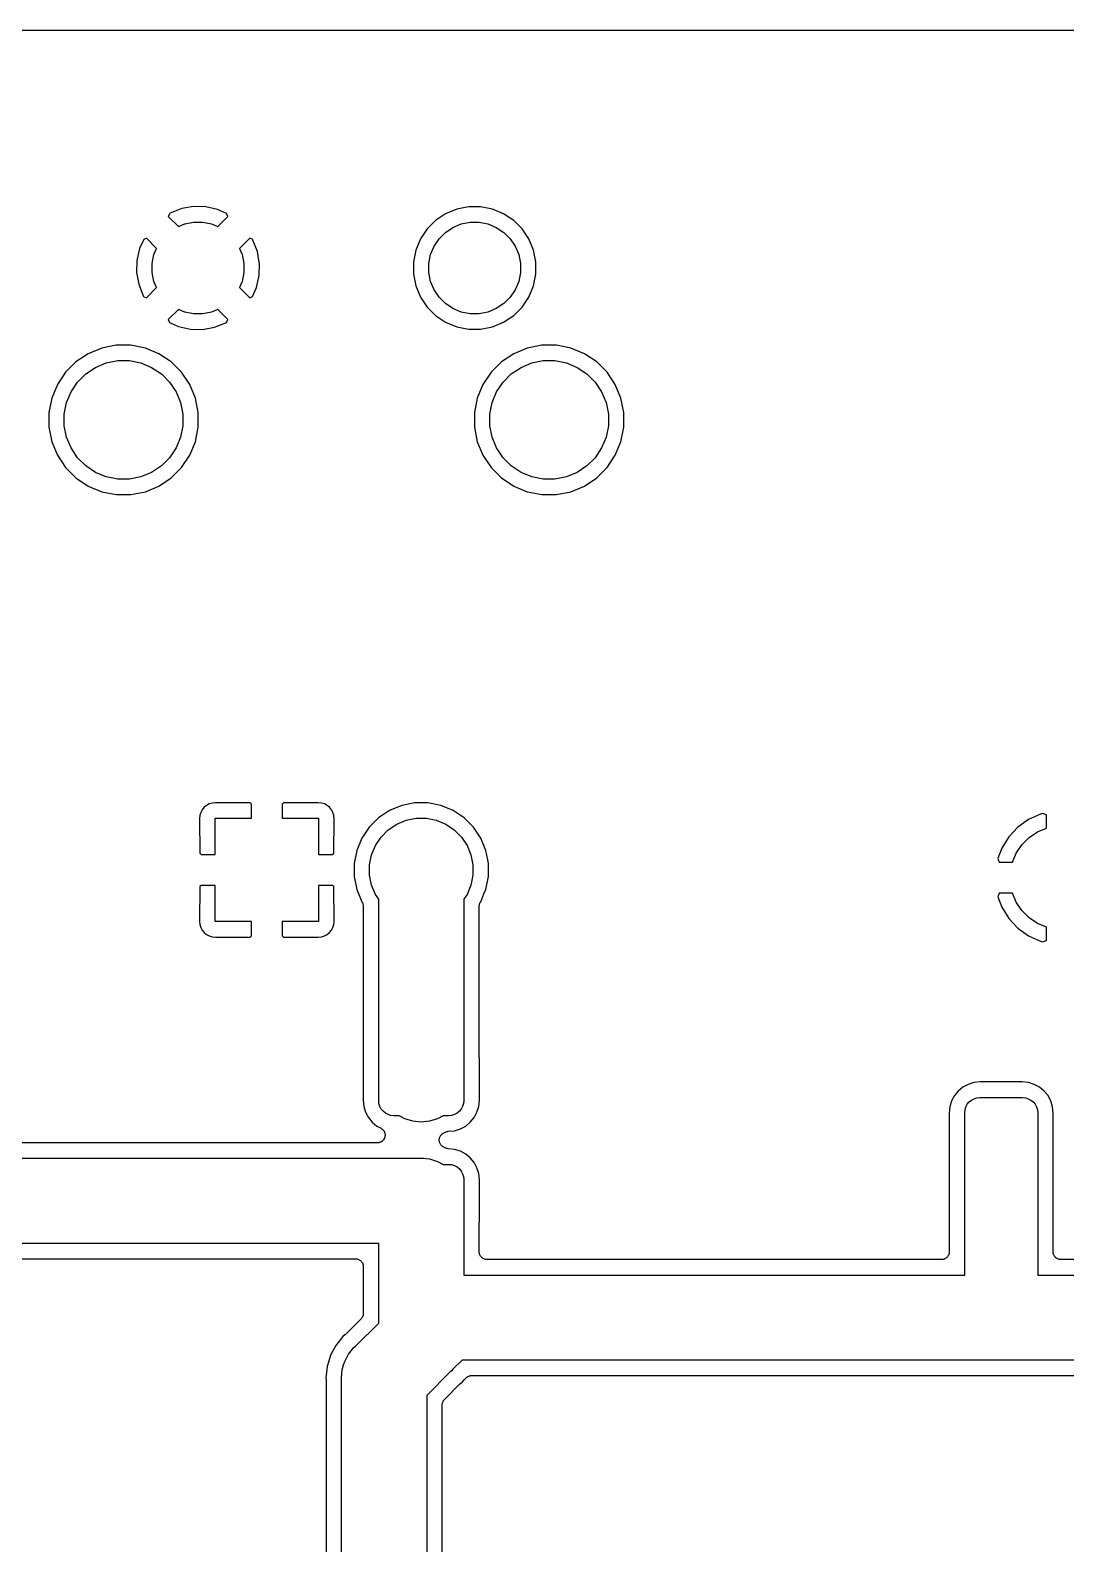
# Model space of a CAD drawing. Extents: x 49 to 143, y -158 to -38.
# Drawn here: x 94.15 to 111.19, y -64.43 to -39.52 of the extents above; entities that cross this region are included whole.
import ezdxf

# ---------------------------------------------------------------- set-up
doc = ezdxf.new("R2010")
doc.units = 0
doc.layers.add('BLACK', color=7, linetype='CONTINUOUS')

msp = doc.modelspace()

# ---------------------------------------------------------------- linework, layer by layer
at = {"layer": 'BLACK', "linetype": 'CONTINUOUS'}
for p, q in [((63.2405, -39.522), (129.037, -39.522)), ((96.4452, -42.5348), (96.4215, -42.5843)), ((96.4215, -42.5843), (96.5889, -42.7517)), ((96.4535, -42.5303), (96.4452, -42.5348)), ((96.6431, -42.4575), (96.4535, -42.5303)), ((96.8388, -42.4238), (96.6431, -42.4575)), ((97.0373, -42.4289), (96.8388, -42.4238)), ((97.231, -42.4727), (97.0373, -42.4289)), ((97.3811, -42.5394), (97.231, -42.4727)), ((97.2351, -42.7517), (97.4025, -42.5843)), ((97.4025, -42.5843), (97.3811, -42.5394)), ((100.985, -42.5407), (100.819, -42.651)), ((101.168, -42.4647), (100.985, -42.5407)), ((101.363, -42.426), (101.168, -42.4647)), ((101.561, -42.426), (101.363, -42.426)), ((101.756, -42.4647), (101.561, -42.426)), ((101.939, -42.5407), (101.756, -42.4647)), ((102.105, -42.651), (101.939, -42.5407)), ((96.5889, -42.7517), (96.6921, -42.709)), ((96.6921, -42.709), (96.8377, -42.68)), ((96.8377, -42.68), (96.9863, -42.68)), ((96.9863, -42.68), (97.1319, -42.709)), ((97.1319, -42.709), (97.2351, -42.7517)), ((100.679, -42.7914), (100.569, -42.9565)), ((100.819, -42.651), (100.679, -42.7914)), ((100.981, -42.8483), (101.105, -42.7658)), ((101.105, -42.7658), (101.242, -42.709)), ((101.242, -42.709), (101.388, -42.68)), ((101.388, -42.68), (101.536, -42.68)), ((101.536, -42.68), (101.682, -42.709)), ((101.682, -42.709), (101.819, -42.7658)), ((101.819, -42.7658), (101.943, -42.8483)), ((102.245, -42.7914), (102.105, -42.651)), ((102.355, -42.9565), (102.245, -42.7914)), ((96.0174, -42.9649), (95.9507, -43.115)), ((96.0623, -42.9435), (96.0174, -42.9649)), ((96.2297, -43.1109), (96.0623, -42.9435)), ((97.7617, -42.9435), (97.5943, -43.1109)), ((97.8112, -42.9672), (97.7617, -42.9435)), ((97.8157, -42.9755), (97.8112, -42.9672)), ((97.8885, -43.1651), (97.8157, -42.9755)), ((100.569, -42.9565), (100.493, -43.14)), ((100.737, -43.2141), (100.794, -43.0768)), ((100.794, -43.0768), (100.876, -42.9534)), ((100.876, -42.9534), (100.981, -42.8483)), ((101.943, -42.8483), (102.048, -42.9534)), ((102.048, -42.9534), (102.13, -43.0768)), ((102.13, -43.0768), (102.187, -43.2141)), ((102.431, -43.14), (102.355, -42.9565)), ((95.9069, -43.3087), (95.9018, -43.5072)), ((95.9507, -43.115), (95.9069, -43.3087)), ((96.158, -43.3597), (96.187, -43.2141)), ((96.187, -43.2141), (96.2297, -43.1109)), ((97.5943, -43.1109), (97.637, -43.2141)), ((97.637, -43.2141), (97.666, -43.3597)), ((97.9193, -43.3438), (97.8885, -43.1651)), ((100.493, -43.14), (100.454, -43.3347)), ((100.454, -43.3347), (100.454, -43.5333)), ((100.708, -43.3597), (100.737, -43.2141)), ((102.187, -43.2141), (102.216, -43.3597)), ((102.47, -43.3347), (102.431, -43.14)), ((102.47, -43.5333), (102.47, -43.3347)), ((95.9018, -43.5072), (95.9355, -43.7029)), ((96.158, -43.5083), (96.158, -43.3597)), ((96.187, -43.6539), (96.158, -43.5083)), ((97.666, -43.5083), (97.637, -43.6539)), ((97.666, -43.3597), (97.666, -43.5083)), ((97.8733, -43.753), (97.9171, -43.5593)), ((97.9171, -43.5593), (97.9222, -43.3608)), ((97.9222, -43.3608), (97.9193, -43.3438)), ((100.454, -43.5333), (100.493, -43.728)), ((100.708, -43.5083), (100.708, -43.3597)), ((100.737, -43.6539), (100.708, -43.5083)), ((102.216, -43.5083), (102.187, -43.6539)), ((102.216, -43.3597), (102.216, -43.5083)), ((102.431, -43.728), (102.47, -43.5333)), ((95.9355, -43.7029), (96.0083, -43.8925)), ((96.0623, -43.9245), (96.2297, -43.7571)), ((96.2297, -43.7571), (96.187, -43.6539)), ((97.637, -43.6539), (97.5943, -43.7571)), ((97.5943, -43.7571), (97.7617, -43.9245)), ((97.8066, -43.9031), (97.8733, -43.753)), ((100.493, -43.728), (100.569, -43.9115)), ((100.794, -43.7912), (100.737, -43.6539)), ((100.876, -43.9146), (100.794, -43.7912)), ((102.13, -43.7912), (102.048, -43.9146)), ((102.187, -43.6539), (102.13, -43.7912)), ((102.355, -43.9115), (102.431, -43.728)), ((96.0083, -43.8925), (96.0128, -43.9008)), ((96.0128, -43.9008), (96.0623, -43.9245)), ((97.7617, -43.9245), (97.8066, -43.9031)), ((100.569, -43.9115), (100.679, -44.0766)), ((100.679, -44.0766), (100.819, -44.217)), ((100.981, -44.0197), (100.876, -43.9146)), ((101.105, -44.1022), (100.981, -44.0197)), ((101.943, -44.0197), (101.819, -44.1022)), ((102.048, -43.9146), (101.943, -44.0197)), ((102.105, -44.217), (102.245, -44.0766)), ((102.245, -44.0766), (102.355, -43.9115)), ((96.5889, -44.1163), (96.4215, -44.2837)), ((96.4215, -44.2837), (96.4429, -44.3286)), ((96.4429, -44.3286), (96.593, -44.3953)), ((96.6921, -44.159), (96.5889, -44.1163)), ((96.8377, -44.188), (96.6921, -44.159)), ((96.9863, -44.188), (96.8377, -44.188)), ((97.1319, -44.159), (96.9863, -44.188)), ((97.2351, -44.1163), (97.1319, -44.159)), ((97.4025, -44.2837), (97.2351, -44.1163)), ((97.3788, -44.3332), (97.4025, -44.2837)), ((100.819, -44.217), (100.985, -44.3273)), ((100.985, -44.3273), (101.168, -44.4033)), ((101.242, -44.159), (101.105, -44.1022)), ((101.388, -44.188), (101.242, -44.159)), ((101.536, -44.188), (101.388, -44.188)), ((101.682, -44.159), (101.536, -44.188)), ((101.819, -44.1022), (101.682, -44.159)), ((101.756, -44.4033), (101.939, -44.3273)), ((101.939, -44.3273), (102.105, -44.217)), ((96.593, -44.3953), (96.7867, -44.4391)), ((96.7867, -44.4391), (96.9852, -44.4442)), ((96.9852, -44.4442), (97.1809, -44.4105)), ((97.1809, -44.4105), (97.3705, -44.3377)), ((97.3705, -44.3377), (97.3788, -44.3332)), ((101.168, -44.4033), (101.363, -44.442)), ((101.363, -44.442), (101.561, -44.442)), ((101.561, -44.442), (101.756, -44.4033)), ((95.3285, -44.7522), (95.1048, -44.8449)), ((95.566, -44.705), (95.3285, -44.7522)), ((95.808, -44.705), (95.566, -44.705)), ((96.0455, -44.7522), (95.808, -44.705)), ((96.2692, -44.8449), (96.0455, -44.7522)), ((102.329, -44.7522), (102.105, -44.8449)), ((102.566, -44.705), (102.329, -44.7522)), ((102.808, -44.705), (102.566, -44.705)), ((103.045, -44.7522), (102.808, -44.705)), ((103.269, -44.8449), (103.045, -44.7522)), ((94.9036, -44.9794), (94.7324, -45.1506)), ((95.1048, -44.8449), (94.9036, -44.9794)), ((95.0655, -45.1767), (95.2252, -45.07)), ((95.2252, -45.07), (95.4026, -44.9965)), ((95.4026, -44.9965), (95.591, -44.959)), ((95.591, -44.959), (95.783, -44.959)), ((95.783, -44.959), (95.9714, -44.9965)), ((95.9714, -44.9965), (96.1488, -45.07)), ((96.1488, -45.07), (96.3085, -45.1767)), ((96.4704, -44.9794), (96.2692, -44.8449)), ((96.6416, -45.1506), (96.4704, -44.9794)), ((101.904, -44.9794), (101.732, -45.1506)), ((102.105, -44.8449), (101.904, -44.9794)), ((102.065, -45.1767), (102.225, -45.07)), ((102.225, -45.07), (102.403, -44.9965)), ((102.403, -44.9965), (102.591, -44.959)), ((102.591, -44.959), (102.783, -44.959)), ((102.783, -44.959), (102.971, -44.9965)), ((102.971, -44.9965), (103.149, -45.07)), ((103.149, -45.07), (103.309, -45.1767)), ((103.47, -44.9794), (103.269, -44.8449)), ((103.642, -45.1506), (103.47, -44.9794)), ((94.7324, -45.1506), (94.5979, -45.3518)), ((94.823, -45.4722), (94.9297, -45.3125)), ((94.9297, -45.3125), (95.0655, -45.1767)), ((96.3085, -45.1767), (96.4443, -45.3125)), ((96.4443, -45.3125), (96.551, -45.4722)), ((96.7761, -45.3518), (96.6416, -45.1506)), ((101.732, -45.1506), (101.598, -45.3518)), ((101.823, -45.4722), (101.93, -45.3125)), ((101.93, -45.3125), (102.065, -45.1767)), ((103.309, -45.1767), (103.444, -45.3125)), ((103.444, -45.3125), (103.551, -45.4722)), ((103.776, -45.3518), (103.642, -45.1506)), ((94.5052, -45.5755), (94.458, -45.813)), ((94.5979, -45.3518), (94.5052, -45.5755)), ((94.7495, -45.6496), (94.823, -45.4722)), ((96.551, -45.4722), (96.6245, -45.6496)), ((96.8688, -45.5755), (96.7761, -45.3518)), ((96.916, -45.813), (96.8688, -45.5755)), ((101.505, -45.5755), (101.458, -45.813)), ((101.598, -45.3518), (101.505, -45.5755)), ((101.749, -45.6496), (101.823, -45.4722)), ((103.551, -45.4722), (103.625, -45.6496)), ((103.869, -45.5755), (103.776, -45.3518)), ((103.916, -45.813), (103.869, -45.5755)), ((94.458, -45.813), (94.458, -46.055)), ((94.712, -45.838), (94.7495, -45.6496)), ((96.6245, -45.6496), (96.662, -45.838)), ((96.916, -46.055), (96.916, -45.813)), ((101.458, -45.813), (101.458, -46.055)), ((101.712, -45.838), (101.749, -45.6496)), ((103.625, -45.6496), (103.662, -45.838)), ((103.916, -46.055), (103.916, -45.813)), ((94.458, -46.055), (94.5052, -46.2925)), ((94.712, -46.03), (94.712, -45.838)), ((94.7495, -46.2184), (94.712, -46.03)), ((96.662, -46.03), (96.6245, -46.2184)), ((96.662, -45.838), (96.662, -46.03)), ((96.8688, -46.2925), (96.916, -46.055)), ((101.458, -46.055), (101.505, -46.2925)), ((101.712, -46.03), (101.712, -45.838)), ((101.749, -46.2184), (101.712, -46.03)), ((103.662, -46.03), (103.625, -46.2184)), ((103.662, -45.838), (103.662, -46.03)), ((103.869, -46.2925), (103.916, -46.055)), ((94.5052, -46.2925), (94.5979, -46.5162)), ((94.823, -46.3958), (94.7495, -46.2184)), ((96.6245, -46.2184), (96.551, -46.3958)), ((96.7761, -46.5162), (96.8688, -46.2925)), ((101.505, -46.2925), (101.598, -46.5162)), ((101.823, -46.3958), (101.749, -46.2184)), ((103.625, -46.2184), (103.551, -46.3958)), ((103.776, -46.5162), (103.869, -46.2925)), ((94.5979, -46.5162), (94.7324, -46.7174)), ((94.9297, -46.5555), (94.823, -46.3958)), ((95.0655, -46.6913), (94.9297, -46.5555)), ((96.4443, -46.5555), (96.3085, -46.6913)), ((96.551, -46.3958), (96.4443, -46.5555)), ((96.6416, -46.7174), (96.7761, -46.5162)), ((101.598, -46.5162), (101.732, -46.7174)), ((101.93, -46.5555), (101.823, -46.3958)), ((102.065, -46.6913), (101.93, -46.5555)), ((103.444, -46.5555), (103.309, -46.6913)), ((103.551, -46.3958), (103.444, -46.5555)), ((103.642, -46.7174), (103.776, -46.5162)), ((94.7324, -46.7174), (94.9036, -46.8886)), ((95.2252, -46.798), (95.0655, -46.6913)), ((95.4026, -46.8715), (95.2252, -46.798)), ((96.1488, -46.798), (95.9714, -46.8715)), ((96.3085, -46.6913), (96.1488, -46.798)), ((96.4704, -46.8886), (96.6416, -46.7174)), ((101.732, -46.7174), (101.904, -46.8886)), ((102.225, -46.798), (102.065, -46.6913)), ((102.403, -46.8715), (102.225, -46.798)), ((103.149, -46.798), (102.971, -46.8715)), ((103.309, -46.6913), (103.149, -46.798)), ((103.47, -46.8886), (103.642, -46.7174)), ((94.9036, -46.8886), (95.1048, -47.0231)), ((95.1048, -47.0231), (95.3285, -47.1158)), ((95.591, -46.909), (95.4026, -46.8715)), ((95.783, -46.909), (95.591, -46.909)), ((95.9714, -46.8715), (95.783, -46.909)), ((96.0455, -47.1158), (96.2692, -47.0231)), ((96.2692, -47.0231), (96.4704, -46.8886)), ((101.904, -46.8886), (102.105, -47.0231)), ((102.105, -47.0231), (102.329, -47.1158)), ((102.591, -46.909), (102.403, -46.8715)), ((102.783, -46.909), (102.591, -46.909)), ((102.971, -46.8715), (102.783, -46.909)), ((103.045, -47.1158), (103.269, -47.0231)), ((103.269, -47.0231), (103.47, -46.8886)), ((95.3285, -47.1158), (95.566, -47.163)), ((95.566, -47.163), (95.808, -47.163)), ((95.808, -47.163), (96.0455, -47.1158)), ((102.329, -47.1158), (102.566, -47.163)), ((102.566, -47.163), (102.808, -47.163)), ((102.808, -47.163), (103.045, -47.1158)), ((97.0522, -52.2778), (97.0135, -52.3095)), ((97.0963, -52.2542), (97.0522, -52.2778)), ((97.1442, -52.2397), (97.0963, -52.2542)), ((97.2001, -52.2342), (97.1442, -52.2397)), ((97.769, -52.2358), (97.2001, -52.2342)), ((97.79, -52.2569), (97.769, -52.2358)), ((97.79, -52.49), (97.79, -52.2569)), ((98.319, -52.2358), (98.298, -52.2569)), ((98.298, -52.2569), (98.298, -52.49)), ((98.8879, -52.2342), (98.319, -52.2358)), ((98.9438, -52.2397), (98.8879, -52.2342)), ((98.9917, -52.2542), (98.9438, -52.2397)), ((99.0358, -52.2778), (98.9917, -52.2542)), ((99.0745, -52.3095), (99.0358, -52.2778)), ((100.262, -52.2784), (100.061, -52.3616)), ((100.475, -52.236), (100.262, -52.2784)), ((100.693, -52.236), (100.475, -52.236)), ((100.906, -52.2784), (100.693, -52.236)), ((101.107, -52.3616), (100.906, -52.2784)), ((96.9437, -52.4402), (96.9382, -52.4961)), ((96.9382, -52.4961), (96.9398, -53.065)), ((96.9582, -52.3923), (96.9437, -52.4402)), ((96.9818, -52.3482), (96.9582, -52.3923)), ((97.0135, -52.3095), (96.9818, -52.3482)), ((97.194, -53.086), (97.194, -52.49)), ((97.194, -52.49), (97.79, -52.49)), ((98.298, -52.49), (98.894, -52.49)), ((98.894, -52.49), (98.894, -53.086)), ((99.1062, -52.3482), (99.0745, -52.3095)), ((99.1298, -52.3923), (99.1062, -52.3482)), ((99.1443, -52.4402), (99.1298, -52.3923)), ((99.1498, -52.4961), (99.1443, -52.4402)), ((99.1482, -53.065), (99.1498, -52.4961)), ((99.8802, -52.4825), (99.7265, -52.6362)), ((100.061, -52.3616), (99.8802, -52.4825)), ((100.181, -52.5867), (100.336, -52.5227)), ((100.336, -52.5227), (100.5, -52.49)), ((100.5, -52.49), (100.668, -52.49)), ((100.668, -52.49), (100.832, -52.5227)), ((100.832, -52.5227), (100.987, -52.5867)), ((101.288, -52.4825), (101.107, -52.3616)), ((101.442, -52.6362), (101.288, -52.4825)), ((110.572, -52.5122), (110.396, -52.6384)), ((110.773, -52.421), (110.572, -52.5122)), ((110.807, -52.4105), (110.773, -52.421)), ((110.871, -52.431), (110.807, -52.4105)), ((110.871, -52.6522), (110.871, -52.431)), ((99.7265, -52.6362), (99.6056, -52.8171)), ((99.8307, -52.9374), (99.9238, -52.7982)), ((99.9238, -52.7982), (100.042, -52.6798)), ((100.042, -52.6798), (100.181, -52.5867)), ((100.987, -52.5867), (101.126, -52.6798)), ((101.126, -52.6798), (101.244, -52.7982)), ((101.244, -52.7982), (101.337, -52.9374)), ((101.562, -52.8171), (101.442, -52.6362)), ((110.249, -52.7965), (110.135, -52.9803)), ((110.396, -52.6384), (110.249, -52.7965)), ((110.583, -52.8068), (110.722, -52.7137)), ((110.722, -52.7137), (110.871, -52.6522)), ((99.5224, -53.018), (99.48, -53.2313)), ((99.6056, -52.8171), (99.5224, -53.018)), ((99.7667, -53.0921), (99.8307, -52.9374)), ((101.337, -52.9374), (101.401, -53.0921)), ((101.646, -53.018), (101.562, -52.8171)), ((101.677, -53.1748), (101.646, -53.018)), ((110.135, -52.9803), (110.07, -53.1535)), ((110.372, -53.0644), (110.465, -52.9252)), ((110.465, -52.9252), (110.583, -52.8068)), ((96.9398, -53.065), (96.9609, -53.086)), ((96.9609, -53.086), (97.194, -53.086)), ((98.894, -53.086), (99.1271, -53.086)), ((99.1271, -53.086), (99.1482, -53.065)), ((99.48, -53.2313), (99.48, -53.4487)), ((99.734, -53.2563), (99.7667, -53.0921)), ((99.734, -53.4237), (99.734, -53.2563)), ((101.401, -53.0921), (101.434, -53.2563)), ((101.434, -53.2563), (101.434, -53.4237)), ((101.688, -53.2313), (101.677, -53.1748)), ((101.677, -53.1748), (101.677, -53.1748)), ((101.688, -53.4487), (101.688, -53.2313)), ((110.07, -53.1535), (110.089, -53.213)), ((110.089, -53.213), (110.31, -53.213)), ((110.31, -53.213), (110.372, -53.0644)), ((99.48, -53.4487), (99.5224, -53.662)), ((99.7667, -53.5879), (99.734, -53.4237)), ((101.434, -53.4237), (101.401, -53.5879)), ((101.646, -53.662), (101.688, -53.4487)), ((96.9398, -53.615), (96.9382, -54.1839)), ((96.9609, -53.594), (96.9398, -53.615)), ((97.194, -53.594), (96.9609, -53.594)), ((97.194, -54.19), (97.194, -53.594)), ((98.894, -53.594), (98.894, -54.19)), ((99.1271, -53.594), (98.894, -53.594)), ((99.1482, -53.615), (99.1271, -53.594)), ((99.1498, -54.1839), (99.1482, -53.615)), ((99.5224, -53.662), (99.6056, -53.8629)), ((99.8307, -53.7426), (99.7667, -53.5879)), ((99.884, -53.8223), (99.8307, -53.7426)), ((101.337, -53.7426), (101.284, -53.8223)), ((101.401, -53.5879), (101.337, -53.7426)), ((101.562, -53.8629), (101.615, -53.7354)), ((101.615, -53.7354), (101.646, -53.662)), ((101.615, -53.7354), (101.615, -53.7354)), ((110.089, -53.721), (110.07, -53.7805)), ((110.07, -53.7805), (110.135, -53.9537)), ((110.31, -53.721), (110.089, -53.721)), ((110.372, -53.8696), (110.31, -53.721)), ((99.6056, -53.8629), (99.6086, -53.8674)), ((99.6086, -53.8674), (99.6088, -53.8676)), ((99.6088, -53.8676), (99.6088, -53.8676)), ((99.6088, -53.8676), (99.6088, -53.8676)), ((99.6088, -53.8676), (99.6096, -53.8688)), ((99.6096, -53.8688), (99.615, -53.8793)), ((99.615, -53.8793), (99.6204, -53.8895)), ((99.6204, -53.8895), (99.6206, -53.8902)), ((99.6206, -53.8902), (99.621, -53.8909)), ((99.621, -53.8909), (99.6242, -53.9021)), ((99.6242, -53.9021), (99.6276, -53.9132)), ((99.6276, -53.9132), (99.6277, -53.914)), ((99.6277, -53.914), (99.6279, -53.9147)), ((99.6279, -53.9147), (99.6289, -53.9262)), ((99.6289, -53.9262), (99.63, -53.9379)), ((99.63, -53.9379), (99.63, -56.4163)), ((99.884, -56.435), (99.884, -53.8223)), ((101.284, -53.8223), (101.284, -57.135)), ((101.538, -53.9361), (101.539, -53.9245)), ((101.538, -53.9376), (101.538, -53.9361)), ((101.538, -53.9379), (101.538, -53.9376)), ((101.538, -53.9376), (101.538, -53.9376)), ((101.538, -53.9376), (101.538, -53.9376)), ((101.538, -56.4163), (101.538, -53.9379)), ((101.539, -53.9245), (101.54, -53.9129)), ((101.54, -53.9129), (101.541, -53.9122)), ((101.541, -53.9115), (101.544, -53.9004)), ((101.541, -53.9122), (101.541, -53.9115)), ((101.544, -53.9004), (101.548, -53.8892)), ((101.548, -53.8879), (101.554, -53.8777)), ((101.548, -53.8886), (101.548, -53.8879)), ((101.548, -53.8892), (101.548, -53.8886)), ((101.554, -53.8777), (101.559, -53.8674)), ((101.559, -53.8674), (101.562, -53.8629)), ((110.135, -53.9537), (110.249, -54.1375)), ((110.465, -54.0088), (110.372, -53.8696)), ((110.583, -54.1272), (110.465, -54.0088)), ((96.9382, -54.1839), (96.9437, -54.2398)), ((96.9437, -54.2398), (96.9582, -54.2877)), ((96.9582, -54.2877), (96.9818, -54.3318)), ((97.79, -54.19), (97.194, -54.19)), ((97.79, -54.4231), (97.79, -54.19)), ((98.894, -54.19), (98.298, -54.19)), ((98.298, -54.19), (98.298, -54.4231)), ((99.1062, -54.3318), (99.1298, -54.2877)), ((99.1298, -54.2877), (99.1443, -54.2398)), ((99.1443, -54.2398), (99.1498, -54.1839)), ((110.249, -54.1375), (110.396, -54.2956)), ((110.722, -54.2203), (110.583, -54.1272)), ((110.871, -54.2818), (110.722, -54.2203)), ((110.871, -54.503), (110.871, -54.2818)), ((96.9818, -54.3318), (97.0135, -54.3705)), ((97.0135, -54.3705), (97.0522, -54.4022)), ((97.0522, -54.4022), (97.0963, -54.4258)), ((97.0963, -54.4258), (97.1442, -54.4403)), ((97.1442, -54.4403), (97.2001, -54.4458)), ((97.2001, -54.4458), (97.769, -54.4442)), ((97.769, -54.4442), (97.79, -54.4231)), ((98.298, -54.4231), (98.319, -54.4442)), ((98.319, -54.4442), (98.8879, -54.4458)), ((98.8879, -54.4458), (98.9438, -54.4403)), ((98.9438, -54.4403), (98.9917, -54.4258)), ((98.9917, -54.4258), (99.0358, -54.4022)), ((99.0358, -54.4022), (99.0745, -54.3705)), ((99.0745, -54.3705), (99.1062, -54.3318)), ((110.396, -54.2956), (110.572, -54.4218)), ((110.572, -54.4218), (110.773, -54.513)), ((110.773, -54.513), (110.807, -54.5235)), ((110.807, -54.5235), (110.871, -54.503)), ((99.6294, -56.4287), (99.6282, -56.4412)), ((99.6282, -56.4412), (99.6282, -57.1288)), ((99.63, -56.4181), (99.6294, -56.4234)), ((99.6294, -56.4234), (99.6294, -56.4287)), ((99.63, -56.4163), (99.63, -56.4181)), ((99.884, -57.135), (99.884, -56.435)), ((99.884, -56.435), (99.884, -56.435)), ((101.539, -56.4216), (101.538, -56.4163)), ((101.538, -56.427), (101.539, -56.4216)), ((101.539, -56.4287), (101.538, -56.427)), ((101.54, -56.4412), (101.539, -56.4287)), ((101.54, -57.1288), (101.54, -56.4412)), ((109.418, -56.9777), (109.355, -57.0543)), ((109.494, -56.9149), (109.418, -56.9777)), ((109.582, -56.8682), (109.494, -56.9149)), ((109.676, -56.8395), (109.582, -56.8682)), ((109.781, -56.8292), (109.676, -56.8395)), ((110.469, -56.8292), (109.781, -56.8292)), ((110.574, -56.8395), (110.469, -56.8292)), ((110.668, -56.8682), (110.574, -56.8395)), ((110.756, -56.9149), (110.668, -56.8682)), ((110.832, -56.9777), (110.756, -56.9149)), ((110.895, -57.0543), (110.832, -56.9777)), ((99.6282, -57.1288), (99.6385, -57.2336)), ((99.6385, -57.2336), (99.6672, -57.3283)), ((99.8888, -57.1838), (99.884, -57.135)), ((99.903, -57.2307), (99.8888, -57.1838)), ((99.9261, -57.2739), (99.903, -57.2307)), ((99.9572, -57.3118), (99.9261, -57.2739)), ((101.242, -57.2739), (101.211, -57.3118)), ((101.265, -57.2307), (101.242, -57.2739)), ((101.279, -57.1838), (101.265, -57.2307)), ((101.284, -57.135), (101.279, -57.1838)), ((101.501, -57.3283), (101.53, -57.2336)), ((101.53, -57.2336), (101.54, -57.1288)), ((109.279, -57.2364), (109.269, -57.3412)), ((109.308, -57.1417), (109.279, -57.2364)), ((109.355, -57.0543), (109.308, -57.1417)), ((109.53, -57.2862), (109.544, -57.2393)), ((109.544, -57.2393), (109.567, -57.1961)), ((109.567, -57.1961), (109.598, -57.1582)), ((109.598, -57.1582), (109.636, -57.1271)), ((109.636, -57.1271), (109.679, -57.104)), ((109.679, -57.104), (109.726, -57.0898)), ((109.726, -57.0898), (109.775, -57.085)), ((109.775, -57.085), (110.475, -57.085)), ((110.475, -57.085), (110.524, -57.0898)), ((110.524, -57.0898), (110.571, -57.104)), ((110.571, -57.104), (110.614, -57.1271)), ((110.614, -57.1271), (110.652, -57.1582)), ((110.652, -57.1582), (110.683, -57.1961)), ((110.683, -57.1961), (110.706, -57.2393)), ((110.706, -57.2393), (110.72, -57.2862)), ((110.919, -57.0988), (110.895, -57.0543)), ((110.919, -57.0989), (110.919, -57.0988)), ((110.942, -57.1417), (110.919, -57.0989)), ((110.971, -57.2364), (110.942, -57.1417)), ((110.981, -57.3412), (110.971, -57.2364)), ((99.6672, -57.3283), (99.7139, -57.4157)), ((99.7139, -57.4157), (99.7767, -57.4923)), ((99.7767, -57.4923), (99.8533, -57.5551)), ((99.9951, -57.3429), (99.9572, -57.3118)), ((100.038, -57.366), (99.9951, -57.3429)), ((100.085, -57.3802), (100.038, -57.366)), ((100.134, -57.385), (100.085, -57.3802)), ((100.222, -57.385), (100.134, -57.385)), ((100.315, -57.4348), (100.222, -57.385)), ((100.447, -57.4749), (100.315, -57.4348)), ((100.584, -57.4884), (100.447, -57.4749)), ((100.721, -57.4749), (100.584, -57.4884)), ((100.853, -57.4348), (100.721, -57.4749)), ((100.946, -57.385), (100.853, -57.4348)), ((101.034, -57.385), (100.946, -57.385)), ((101.083, -57.3802), (101.034, -57.385)), ((101.13, -57.366), (101.083, -57.3802)), ((101.173, -57.3429), (101.13, -57.366)), ((101.211, -57.3118), (101.173, -57.3429)), ((101.315, -57.5551), (101.391, -57.4923)), ((101.391, -57.4923), (101.454, -57.4157)), ((101.454, -57.4157), (101.501, -57.3283)), ((109.269, -57.3412), (109.269, -58.2288)), ((109.525, -57.335), (109.53, -57.2862)), ((109.525, -57.7555), (109.525, -57.335)), ((110.72, -57.2862), (110.725, -57.335)), ((110.725, -57.335), (110.725, -60.006)), ((110.981, -58.2288), (110.981, -57.3412)), ((99.8533, -57.5551), (99.9224, -57.592)), ((99.9224, -57.592), (99.9239, -57.5928)), ((99.9239, -57.5928), (99.9289, -57.5963)), ((99.9289, -57.5963), (99.9343, -57.5992)), ((99.9343, -57.5992), (99.9391, -57.6033)), ((99.9391, -57.6033), (99.9443, -57.6069)), ((99.9443, -57.6069), (99.9486, -57.6112)), ((99.9486, -57.6112), (99.9532, -57.6151)), ((99.9532, -57.6151), (99.9572, -57.6201)), ((99.9572, -57.6201), (99.9617, -57.6246)), ((99.9637, -57.7799), (99.9602, -57.7852)), ((99.9617, -57.6246), (99.965, -57.6297)), ((99.9678, -57.775), (99.9637, -57.7799)), ((99.965, -57.6297), (99.9688, -57.6345)), ((99.9707, -57.7697), (99.9678, -57.775)), ((99.9688, -57.6345), (99.9717, -57.6401)), ((99.9741, -57.7646), (99.9707, -57.7697)), ((99.9717, -57.6401), (99.9752, -57.6454)), ((99.9766, -57.7588), (99.9741, -57.7646)), ((99.9752, -57.6454), (99.9774, -57.651)), ((99.9796, -57.7532), (99.9766, -57.7588)), ((99.9774, -57.651), (99.9803, -57.6564)), ((99.9814, -57.7474), (99.9796, -57.7532)), ((99.9803, -57.6564), (99.982, -57.6625)), ((99.9837, -57.7418), (99.9814, -57.7474)), ((99.982, -57.6625), (99.9844, -57.6684)), ((99.985, -57.7356), (99.9837, -57.7418)), ((99.9844, -57.6684), (99.9855, -57.6744)), ((99.9869, -57.7295), (99.985, -57.7356)), ((99.9855, -57.6744), (99.9873, -57.6802)), ((99.9875, -57.7235), (99.9869, -57.7295)), ((99.9873, -57.6802), (99.9878, -57.6865)), ((99.9888, -57.7175), (99.9875, -57.7235)), ((99.9878, -57.6865), (99.989, -57.6928)), ((99.9895, -57.7049), (99.9888, -57.7112)), ((99.9888, -57.7112), (99.9888, -57.7175)), ((99.989, -57.6928), (99.9889, -57.6988)), ((99.9889, -57.6988), (99.9895, -57.7049)), ((100.88, -57.7714), (100.883, -57.7594)), ((100.88, -57.7717), (100.88, -57.7714)), ((100.88, -57.772), (100.88, -57.7717)), ((100.88, -57.7841), (100.88, -57.772)), ((100.883, -57.7594), (100.885, -57.7477)), ((100.885, -57.7472), (100.89, -57.7361)), ((100.885, -57.7475), (100.885, -57.7472)), ((100.885, -57.7477), (100.885, -57.7475)), ((100.89, -57.7361), (100.894, -57.7248)), ((100.894, -57.7248), (100.895, -57.7246)), ((100.895, -57.7244), (100.902, -57.7143)), ((100.895, -57.7246), (100.895, -57.7244)), ((100.902, -57.7143), (100.908, -57.7043)), ((100.908, -57.7041), (100.909, -57.7038)), ((100.908, -57.7043), (100.908, -57.7041)), ((100.909, -57.7038), (100.917, -57.6952)), ((100.917, -57.6952), (100.926, -57.6868)), ((100.926, -57.6864), (100.936, -57.6797)), ((100.926, -57.6866), (100.926, -57.6864)), ((100.926, -57.6868), (100.926, -57.6866)), ((100.936, -57.6797), (100.946, -57.673)), ((100.946, -57.673), (100.98, -57.6553)), ((100.98, -57.6552), (100.981, -57.6545)), ((100.98, -57.6553), (100.98, -57.6552)), ((100.98, -57.6552), (100.98, -57.6552)), ((100.98, -57.6552), (100.98, -57.6552)), ((100.981, -57.6545), (100.992, -57.6501)), ((100.992, -57.6501), (101.003, -57.6457)), ((101.003, -57.6456), (101.004, -57.6453)), ((101.003, -57.6457), (101.003, -57.6456)), ((101.004, -57.6453), (101.016, -57.6432)), ((101.016, -57.6432), (101.027, -57.6409)), ((101.027, -57.6409), (101.133, -57.6305)), ((101.133, -57.6305), (101.227, -57.6018)), ((101.227, -57.6018), (101.315, -57.5551)), ((109.525, -60.006), (109.525, -57.7555)), ((99.8625, -57.831), (89.3675, -57.831)), ((99.8685, -57.8304), (99.8625, -57.831)), ((99.8746, -57.8304), (99.8685, -57.8304)), ((99.8809, -57.8292), (99.8746, -57.8304)), ((99.8872, -57.8286), (99.8809, -57.8292)), ((99.893, -57.8268), (99.8872, -57.8286)), ((99.8989, -57.8257), (99.893, -57.8268)), ((99.9048, -57.8233), (99.8989, -57.8257)), ((99.9109, -57.8214), (99.9048, -57.8233)), ((99.9163, -57.8186), (99.9109, -57.8214)), ((99.9219, -57.8163), (99.9163, -57.8186)), ((99.9272, -57.8128), (99.9219, -57.8163)), ((99.9328, -57.8098), (99.9272, -57.8128)), ((99.9375, -57.8059), (99.9328, -57.8098)), ((99.9426, -57.8026), (99.9375, -57.8059)), ((99.9471, -57.7981), (99.9426, -57.8026)), ((99.952, -57.7941), (99.9471, -57.7981)), ((99.9559, -57.7894), (99.952, -57.7941)), ((99.9602, -57.7852), (99.9559, -57.7894)), ((100.88, -57.7962), (100.88, -57.7841)), ((100.88, -57.7965), (100.88, -57.7962)), ((100.88, -57.7968), (100.88, -57.7965)), ((100.882, -57.8087), (100.88, -57.7968)), ((100.884, -57.8206), (100.882, -57.8087)), ((100.885, -57.8208), (100.884, -57.8206)), ((100.885, -57.8211), (100.885, -57.8208)), ((100.889, -57.8324), (100.885, -57.8211)), ((100.894, -57.8436), (100.889, -57.8324)), ((100.894, -57.8438), (100.894, -57.8436)), ((100.894, -57.8441), (100.894, -57.8438)), ((100.901, -57.8543), (100.894, -57.8441)), ((100.907, -57.8644), (100.901, -57.8543)), ((100.907, -57.8646), (100.907, -57.8644)), ((100.908, -57.8648), (100.907, -57.8646)), ((100.916, -57.8734), (100.908, -57.8648)), ((100.924, -57.8821), (100.916, -57.8734)), ((100.925, -57.8823), (100.924, -57.8821)), ((100.925, -57.8825), (100.925, -57.8823)), ((100.935, -57.8892), (100.925, -57.8825)), ((100.945, -57.8962), (100.935, -57.8892)), ((100.945, -57.8964), (100.945, -57.8962)), ((100.946, -57.897), (100.945, -57.8964)), ((100.945, -57.8964), (100.945, -57.8964)), ((100.945, -57.8964), (100.945, -57.8964)), ((100.98, -57.9147), (100.946, -57.897)), ((100.99, -57.9191), (100.98, -57.9147)), ((101.001, -57.9237), (100.99, -57.9191)), ((101.002, -57.9239), (101.001, -57.9237)), ((101.002, -57.9242), (101.002, -57.9239)), ((101.014, -57.9265), (101.002, -57.9242)), ((101.025, -57.9289), (101.014, -57.9265)), ((101.027, -57.9291), (101.025, -57.9289)), ((101.133, -57.9395), (101.027, -57.9291)), ((101.027, -57.9291), (101.027, -57.9291)), ((101.027, -57.9291), (101.027, -57.9291)), ((101.027, -57.9291), (101.027, -57.9291)), ((101.227, -57.9682), (101.133, -57.9395)), ((101.315, -58.0149), (101.227, -57.9682)), ((101.391, -58.0777), (101.315, -58.0149)), ((76.5466, -58.085), (100.55, -58.085)), ((100.55, -58.085), (100.584, -58.0816)), ((100.584, -58.0816), (100.618, -58.085)), ((100.618, -58.085), (100.62, -58.0852)), ((100.62, -58.0852), (100.721, -58.0951)), ((100.721, -58.0951), (100.853, -58.1352)), ((100.853, -58.1352), (100.946, -58.185)), ((100.946, -58.185), (101.034, -58.185)), ((101.034, -58.185), (101.083, -58.1898)), ((101.083, -58.1898), (101.13, -58.204)), ((101.13, -58.204), (101.173, -58.2271)), ((101.173, -58.2271), (101.211, -58.2582)), ((101.211, -58.2582), (101.242, -58.2961)), ((101.454, -58.1543), (101.391, -58.0777)), ((101.501, -58.2417), (101.454, -58.1543)), ((101.53, -58.3364), (101.501, -58.2417)), ((109.269, -58.2288), (109.27, -58.2413)), ((109.27, -58.2413), (109.271, -58.243)), ((109.271, -58.243), (109.27, -58.2484)), ((109.27, -58.2484), (109.271, -58.2537)), ((109.271, -58.2537), (109.271, -59.625)), ((110.979, -58.2519), (110.98, -58.2466)), ((110.979, -58.2537), (110.979, -58.2519)), ((110.979, -59.625), (110.979, -58.2537)), ((110.98, -58.2413), (110.981, -58.2288)), ((110.98, -58.2466), (110.98, -58.2413)), ((101.242, -58.2961), (101.265, -58.3393)), ((101.265, -58.3393), (101.279, -58.3862)), ((101.279, -58.3862), (101.284, -58.435)), ((101.284, -58.435), (101.284, -58.7506)), ((101.54, -58.4412), (101.53, -58.3364)), ((101.54, -58.7506), (101.54, -58.4412)), ((101.284, -58.7506), (101.287, -58.785)), ((101.54, -58.7559), (101.54, -58.7506)), ((101.54, -58.7613), (101.54, -58.7559)), ((101.54, -58.7631), (101.54, -58.7613)), ((101.543, -58.785), (101.54, -58.7631)), ((101.287, -58.785), (101.284, -58.8194)), ((101.284, -58.8194), (101.284, -60.006)), ((101.54, -58.8069), (101.543, -58.785)), ((101.54, -58.8123), (101.54, -58.8069)), ((101.54, -58.8176), (101.54, -58.8123)), ((101.54, -58.8194), (101.54, -58.8176)), ((101.54, -59.1288), (101.54, -58.8194)), ((101.538, -59.1519), (101.539, -59.1466)), ((101.538, -59.1537), (101.538, -59.1519)), ((101.538, -59.625), (101.538, -59.1537)), ((101.539, -59.1413), (101.54, -59.1288)), ((101.539, -59.1466), (101.539, -59.1413)), ((99.884, -59.485), (76.5466, -59.485)), ((99.884, -60.797), (99.884, -59.485)), ((76.5341, -59.739), (99.503, -59.739)), ((99.503, -59.739), (99.5039, -59.739)), ((99.5039, -59.739), (99.5039, -59.739)), ((99.5039, -59.739), (99.5039, -59.739)), ((99.5039, -59.739), (99.5048, -59.739)), ((99.5048, -59.739), (99.5167, -59.7403)), ((99.5167, -59.7403), (99.5285, -59.7416)), ((99.5285, -59.7416), (99.529, -59.7417)), ((99.529, -59.7417), (99.5294, -59.7418)), ((99.5294, -59.7418), (99.5408, -59.7454)), ((99.5408, -59.7454), (99.5522, -59.7489)), ((99.5522, -59.7489), (99.5526, -59.7491)), ((99.5526, -59.7491), (99.553, -59.7493)), ((99.553, -59.7493), (99.5635, -59.755)), ((99.5635, -59.755), (99.574, -59.7607)), ((99.574, -59.7607), (99.5744, -59.761)), ((99.5744, -59.761), (99.5748, -59.7612)), ((99.5748, -59.7612), (99.5839, -59.7689)), ((99.5839, -59.7689), (99.5931, -59.7765)), ((101.539, -59.6369), (101.538, -59.625)), ((101.54, -59.6488), (101.539, -59.6369)), ((101.54, -59.6492), (101.54, -59.6488)), ((101.54, -59.6497), (101.54, -59.6492)), ((101.544, -59.6611), (101.54, -59.6497)), ((101.547, -59.6726), (101.544, -59.6611)), ((101.547, -59.673), (101.547, -59.6726)), ((101.548, -59.6734), (101.547, -59.673)), ((101.553, -59.6839), (101.548, -59.6734)), ((101.559, -59.6945), (101.553, -59.6839)), ((101.559, -59.6949), (101.559, -59.6945)), ((101.559, -59.6953), (101.559, -59.6949)), ((101.567, -59.7045), (101.559, -59.6953)), ((101.574, -59.7139), (101.567, -59.7045)), ((101.575, -59.7141), (101.574, -59.7139)), ((101.575, -59.7145), (101.575, -59.7141)), ((101.584, -59.7221), (101.575, -59.7145)), ((101.593, -59.7298), (101.584, -59.7221)), ((101.594, -59.73), (101.593, -59.7298)), ((101.594, -59.7303), (101.594, -59.73)), ((101.605, -59.736), (101.594, -59.7303)), ((101.615, -59.7417), (101.605, -59.736)), ((101.615, -59.7419), (101.615, -59.7417)), ((101.616, -59.7421), (101.615, -59.7419)), ((101.627, -59.7456), (101.616, -59.7421)), ((101.639, -59.7492), (101.627, -59.7456)), ((101.639, -59.7493), (101.639, -59.7492)), ((101.639, -59.7494), (101.639, -59.7493)), ((101.651, -59.7507), (101.639, -59.7494)), ((101.663, -59.752), (101.651, -59.7507)), ((101.664, -59.752), (101.663, -59.752)), ((101.665, -59.752), (101.664, -59.752)), ((101.664, -59.752), (101.664, -59.752)), ((101.664, -59.752), (101.664, -59.752)), ((109.144, -59.752), (101.665, -59.752)), ((109.156, -59.7508), (109.144, -59.752)), ((109.168, -59.7497), (109.156, -59.7508)), ((109.169, -59.7496), (109.168, -59.7496)), ((109.168, -59.7496), (109.168, -59.7497)), ((109.18, -59.7461), (109.169, -59.7496)), ((109.192, -59.7428), (109.18, -59.7461)), ((109.203, -59.7368), (109.192, -59.7424)), ((109.192, -59.7424), (109.192, -59.7425)), ((109.192, -59.7425), (109.192, -59.7428)), ((109.214, -59.7313), (109.203, -59.7368)), ((109.224, -59.7232), (109.214, -59.7308)), ((109.214, -59.7308), (109.214, -59.731)), ((109.214, -59.731), (109.214, -59.7313)), ((109.233, -59.7157), (109.224, -59.7232)), ((109.241, -59.7059), (109.233, -59.7151)), ((109.233, -59.7151), (109.233, -59.7154)), ((109.233, -59.7154), (109.233, -59.7157)), ((109.249, -59.6968), (109.241, -59.7059)), ((109.255, -59.6855), (109.249, -59.696)), ((109.249, -59.696), (109.249, -59.6964)), ((109.249, -59.6964), (109.249, -59.6968)), ((109.261, -59.675), (109.255, -59.6855)), ((109.265, -59.6628), (109.261, -59.6742)), ((109.261, -59.6742), (109.261, -59.6746)), ((109.261, -59.6746), (109.261, -59.675)), ((109.268, -59.6514), (109.265, -59.6628)), ((109.27, -59.6386), (109.268, -59.6505)), ((109.268, -59.6505), (109.268, -59.651)), ((109.268, -59.651), (109.268, -59.6514)), ((109.271, -59.6268), (109.27, -59.6386)), ((109.271, -59.625), (109.271, -59.6259)), ((109.271, -59.6259), (109.271, -59.6259)), ((109.271, -59.6259), (109.271, -59.6259)), ((109.271, -59.6259), (109.271, -59.6268)), ((110.98, -59.6369), (110.979, -59.625)), ((110.981, -59.6488), (110.98, -59.6369)), ((110.981, -59.6492), (110.981, -59.6488)), ((110.981, -59.6497), (110.981, -59.6492)), ((110.985, -59.6611), (110.981, -59.6497)), ((110.988, -59.6726), (110.985, -59.6611)), ((110.988, -59.673), (110.988, -59.6726)), ((110.989, -59.6734), (110.988, -59.673)), ((110.994, -59.6839), (110.989, -59.6734)), ((111, -59.6945), (110.994, -59.6839)), ((111, -59.6949), (111, -59.6945)), ((111, -59.6953), (111, -59.6949)), ((111.008, -59.7045), (111, -59.6953)), ((111.015, -59.7139), (111.008, -59.7045)), ((111.016, -59.7141), (111.015, -59.7139)), ((111.016, -59.7145), (111.016, -59.7141)), ((111.025, -59.7221), (111.016, -59.7145)), ((111.034, -59.7298), (111.025, -59.7221)), ((111.035, -59.73), (111.034, -59.7298)), ((111.035, -59.7303), (111.035, -59.73)), ((111.046, -59.736), (111.035, -59.7303)), ((111.056, -59.7417), (111.046, -59.736)), ((111.056, -59.7419), (111.056, -59.7417)), ((111.057, -59.7421), (111.056, -59.7419)), ((111.068, -59.7456), (111.057, -59.7421)), ((111.08, -59.7492), (111.068, -59.7456)), ((111.08, -59.7493), (111.08, -59.7492)), ((111.08, -59.7494), (111.08, -59.7493)), ((111.092, -59.7507), (111.08, -59.7494)), ((111.104, -59.752), (111.092, -59.7507)), ((111.105, -59.752), (111.104, -59.752)), ((111.106, -59.752), (111.105, -59.752)), ((111.105, -59.752), (111.105, -59.752)), ((111.105, -59.752), (111.105, -59.752)), ((119.188, -59.752), (111.106, -59.752)), ((99.5931, -59.7765), (99.5934, -59.7769)), ((99.5934, -59.7769), (99.5937, -59.7771)), ((99.5937, -59.7771), (99.6012, -59.7865)), ((99.6012, -59.7865), (99.6088, -59.7957)), ((99.6088, -59.7957), (99.609, -59.7961)), ((99.609, -59.7961), (99.6093, -59.7965)), ((99.6093, -59.7965), (99.6148, -59.8071)), ((99.6148, -59.8071), (99.6204, -59.8176)), ((99.6204, -59.8176), (99.6205, -59.818)), ((99.6205, -59.818), (99.6208, -59.8184)), ((99.6208, -59.8184), (99.6241, -59.8299)), ((99.6241, -59.8299), (99.6276, -59.8413)), ((99.6276, -59.8413), (99.6276, -59.8418)), ((99.6276, -59.8418), (99.6278, -59.8422)), ((99.6278, -59.8422), (99.6288, -59.8541)), ((99.6288, -59.8541), (99.63, -59.866)), ((99.63, -59.866), (99.63, -60.6392)), ((101.284, -60.006), (109.525, -60.006)), ((110.725, -60.006), (119.569, -60.006)), ((99.5928, -60.729), (99.3374, -60.9845)), ((99.6003, -60.7199), (99.5928, -60.729)), ((99.6078, -60.711), (99.6003, -60.7199)), ((99.6081, -60.7104), (99.6078, -60.711)), ((99.6085, -60.7099), (99.6081, -60.7104)), ((99.6141, -60.6995), (99.6085, -60.7099)), ((99.6197, -60.6893), (99.6141, -60.6995)), ((99.6199, -60.6886), (99.6197, -60.6893)), ((99.6202, -60.688), (99.6199, -60.6886)), ((99.6237, -60.6768), (99.6202, -60.688)), ((99.6272, -60.6656), (99.6237, -60.6768)), ((99.6273, -60.665), (99.6272, -60.6656)), ((99.6275, -60.6643), (99.6273, -60.665)), ((99.6287, -60.6527), (99.6275, -60.6643)), ((99.63, -60.641), (99.6287, -60.6527)), ((99.63, -60.6392), (99.63, -60.6397)), ((99.63, -60.6397), (99.63, -60.6397)), ((99.63, -60.6397), (99.63, -60.6397)), ((99.63, -60.6397), (99.63, -60.641)), ((99.2966, -61.0188), (99.1773, -61.164)), ((99.3281, -60.9928), (99.2966, -61.0188)), ((99.3319, -60.9891), (99.3281, -60.9928)), ((99.3361, -60.9857), (99.3319, -60.9891)), ((99.3374, -60.9845), (99.3361, -60.9857)), ((99.5037, -61.1773), (99.884, -60.797)), ((99.1773, -61.164), (99.0974, -61.3135)), ((99.3896, -61.3058), (99.4551, -61.2259)), ((99.4551, -61.2259), (99.477, -61.1992)), ((99.4551, -61.2259), (99.4551, -61.2259)), ((99.477, -61.1992), (99.5037, -61.1773)), ((99.0342, -61.5096), (99.0158, -61.6966)), ((99.0888, -61.3298), (99.0342, -61.5096)), ((99.0974, -61.3136), (99.0888, -61.3298)), ((99.0974, -61.3135), (99.0974, -61.3136)), ((99.2886, -61.546), (99.3072, -61.4847)), ((99.3072, -61.4847), (99.3246, -61.4274)), ((99.3246, -61.4274), (99.3896, -61.3058)), ((101.255, -61.406), (101.103, -61.5577)), ((119.669, -61.406), (101.255, -61.406)), ((99.0158, -61.6966), (99.0198, -61.7373)), ((99.0198, -61.7373), (99.02, -61.739)), ((99.02, -61.739), (99.0199, -61.7444)), ((99.0199, -61.7444), (99.0204, -61.7497)), ((99.0204, -61.7497), (99.0204, -64.9341)), ((99.271, -61.6966), (99.2845, -61.5594)), ((99.2744, -61.731), (99.271, -61.6966)), ((99.2744, -65.0497), (99.2744, -61.731)), ((99.2845, -61.5594), (99.2886, -61.546)), ((101.055, -61.6063), (100.674, -61.9865)), ((101.081, -61.5844), (101.055, -61.6063)), ((101.103, -61.5577), (101.081, -61.5844)), ((101.103, -61.5577), (101.103, -61.5577)), ((101.103, -61.5577), (101.103, -61.5577)), ((101.23, -61.7908), (101.262, -61.7648)), ((101.262, -61.7648), (101.288, -61.7333)), ((101.288, -61.7333), (101.289, -61.7319)), ((101.289, -61.7319), (101.293, -61.7282)), ((101.293, -61.7282), (101.296, -61.724)), ((101.296, -61.724), (101.323, -61.6972)), ((101.323, -61.6969), (101.324, -61.696)), ((101.323, -61.6972), (101.323, -61.6969)), ((101.323, -61.6969), (101.323, -61.6969)), ((101.323, -61.6969), (101.323, -61.6969)), ((101.324, -61.696), (101.333, -61.6886)), ((101.333, -61.6886), (101.342, -61.6812)), ((101.342, -61.6812), (101.343, -61.6809)), ((101.343, -61.6809), (101.344, -61.6805)), ((101.344, -61.6805), (101.354, -61.6751)), ((101.354, -61.6751), (101.364, -61.6696)), ((101.364, -61.6696), (101.365, -61.6694)), ((101.365, -61.6694), (101.366, -61.6691)), ((101.366, -61.6691), (101.377, -61.6658)), ((101.377, -61.6658), (101.388, -61.6624)), ((101.388, -61.6624), (101.389, -61.6624)), ((101.389, -61.6622), (101.401, -61.6611)), ((101.389, -61.6624), (101.389, -61.6622)), ((101.401, -61.6611), (101.413, -61.66)), ((101.413, -61.66), (119.288, -61.66)), ((100.674, -61.9865), (100.674, -65.0497)), ((100.966, -62.0546), (101.221, -61.7991)), ((101.221, -61.7991), (101.222, -61.7979)), ((101.222, -61.7979), (101.226, -61.7945)), ((101.226, -61.7945), (101.23, -61.7908)), ((100.928, -62.1426), (100.93, -62.1309)), ((100.928, -62.1439), (100.928, -62.1426)), ((100.928, -62.1444), (100.928, -62.1439)), ((100.928, -62.1439), (100.928, -62.1439)), ((100.928, -62.1439), (100.928, -62.1439)), ((100.928, -64.9341), (100.928, -62.1444)), ((100.93, -62.1309), (100.931, -62.1193)), ((100.931, -62.118), (100.935, -62.1067)), ((100.931, -62.1186), (100.931, -62.118)), ((100.931, -62.1193), (100.931, -62.1186)), ((100.935, -62.1067), (100.938, -62.0956)), ((100.938, -62.095), (100.939, -62.0943)), ((100.938, -62.0956), (100.938, -62.095)), ((100.939, -62.0943), (100.944, -62.084)), ((100.944, -62.084), (100.95, -62.0737)), ((100.95, -62.0732), (100.951, -62.0726)), ((100.95, -62.0737), (100.95, -62.0732)), ((100.951, -62.0726), (100.958, -62.0637)), ((100.958, -62.0637), (100.966, -62.0546))]:
    msp.add_line(p, q, dxfattribs=at)

doc.saveas('drawing.dxf')
